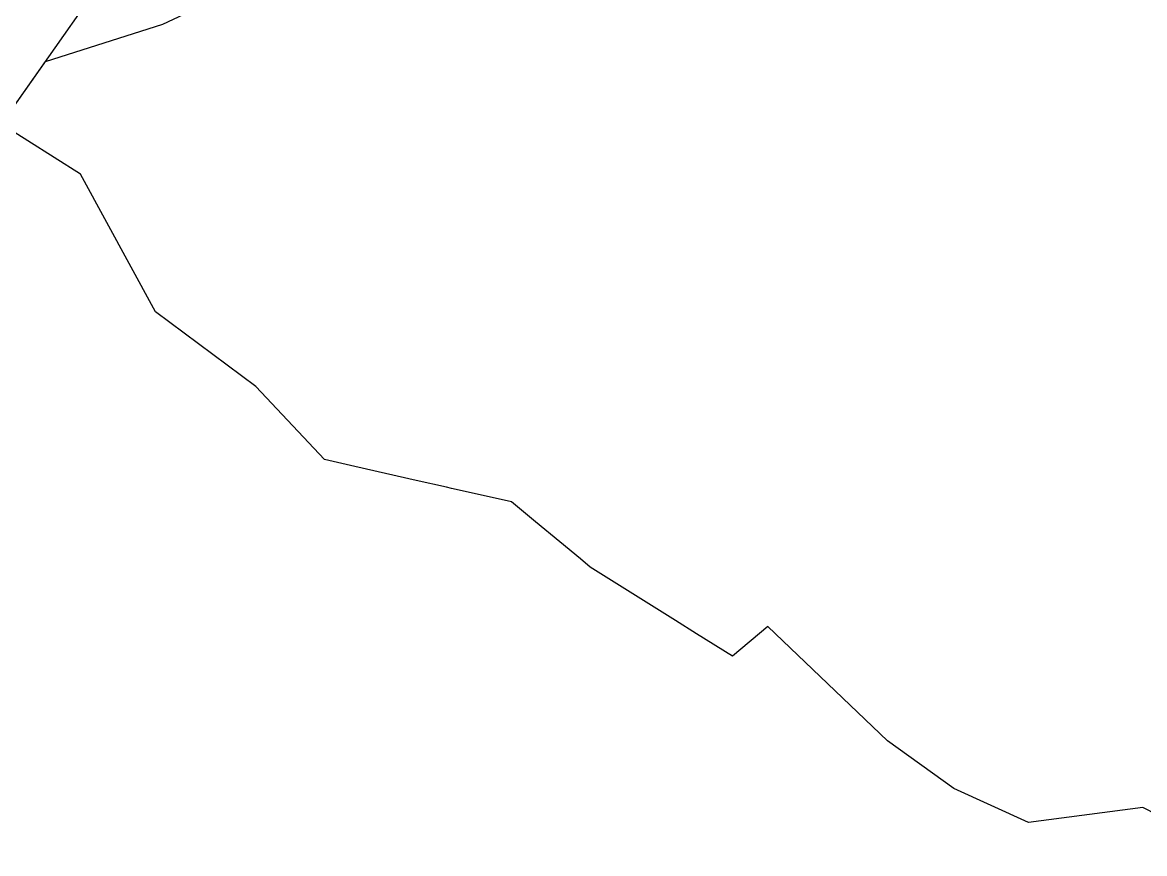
# Model space of a CAD drawing. Header units: metres. Extents: x 469759 to 470079, y 4349683 to 4349817.
# Drawn here: x 469796.7 to 469868.3, y 4349710.5 to 4349763.6 of the extents above; entities that cross this region are included whole.
import ezdxf

# ---------------------------------------------------------------- set-up
doc = ezdxf.new("R2010")
doc.units = ezdxf.units.M
doc.layers.add('0.500-1.000', color=4, linetype='Continuous')

msp = doc.modelspace()

# ---------------------------------------------------------------- linework, layer by layer
at = {"layer": '0.500-1.000', "color": 4, "lineweight": 30}
for points in [[(469873.956, 4349710.541), (469868.207, 4349713.482), (469860.922, 4349712.521), (469856.143, 4349714.688), (469851.91, 4349717.746), (469844.273, 4349725.037), (469842.033, 4349723.139), (469839.732, 4349724.579), (469838.39, 4349725.419), (469838.038, 4349725.64), (469836.343, 4349726.701), (469834.646, 4349727.763), (469832.951, 4349728.824), (469832.314, 4349729.351), (469830.995, 4349730.442), (469829.453, 4349731.717), (469827.911, 4349732.991), (469825.73, 4349733.485), (469824.099, 4349733.854), (469823.779, 4349733.927), (469821.829, 4349734.368), (469819.879, 4349734.809), (469817.928, 4349735.251), (469815.977, 4349735.692), (469811.608, 4349740.354), (469805.201, 4349745.119), (469800.409, 4349753.925), (469795.365, 4349757.103), (469804.283, 4349769.814)], [(469873.956, 4349710.541), (469868.207, 4349713.482), (469860.922, 4349712.521), (469856.143, 4349714.688), (469851.91, 4349717.746), (469844.273, 4349725.037), (469842.033, 4349723.139), (469839.732, 4349724.579), (469838.39, 4349725.419), (469838.038, 4349725.64), (469836.343, 4349726.701), (469834.646, 4349727.763), (469832.951, 4349728.824), (469832.314, 4349729.351), (469830.995, 4349730.442), (469829.453, 4349731.717), (469827.911, 4349732.991), (469825.73, 4349733.485), (469824.099, 4349733.854), (469823.779, 4349733.927), (469821.829, 4349734.368), (469819.879, 4349734.809), (469817.928, 4349735.251), (469815.977, 4349735.692), (469811.608, 4349740.354), (469805.201, 4349745.119), (469800.409, 4349753.925), (469795.365, 4349757.103), (469798.18, 4349761.115), (469805.674, 4349763.484), (469811.803, 4349766.383)]]:
    msp.add_lwpolyline(points, dxfattribs=at)

doc.saveas('drawing.dxf')
